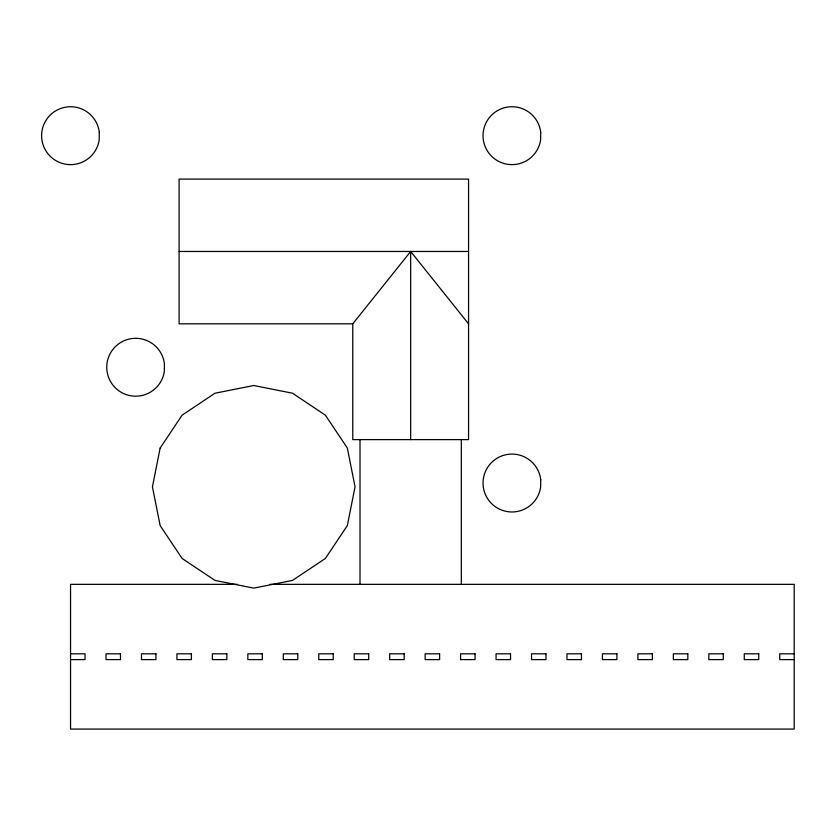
<?xml version="1.0" encoding="UTF-8"?>
<svg xmlns="http://www.w3.org/2000/svg" width="836" height="836" viewBox="0 0 836 836"><rect width="100%" height="100%" fill="white"/><g stroke="black" fill="none" stroke-linecap="round" stroke-linejoin="round"><path stroke-width="1.25" d="M352.771 323.825L179.103 323.825L179.103 179.103L468.557 179.103L468.557 439.611L352.771 439.611L352.771 323.825L410.664 251.469L468.557 323.825M179.103 251.469L468.557 251.469M237.445 584.343L70.548 584.343L70.548 729.076L794.2 729.076L794.2 584.343L270.049 584.343M70.548 653.815L85.021 653.815L85.021 659.604L70.548 659.604M794.2 653.815L779.727 653.815L779.727 659.604L794.2 659.604M461.326 439.611L461.326 584.343M410.664 251.469L410.664 439.611M360.013 439.611L360.013 584.343M99.306 132.349L99.191 139.905A28.946 28.946 0 0 1 54.622 159.854A28.946 28.946 0 0 1 55.375 111.031A28.946 28.946 0 0 1 99.306 132.349M164.431 363.911L164.316 371.466A28.946 28.946 0 0 1 119.757 391.415A28.946 28.946 0 0 1 120.509 342.603A28.946 28.946 0 0 1 164.431 363.911M540.735 132.349L540.61 139.905A28.946 28.946 0 0 1 496.051 159.854A28.946 28.946 0 0 1 496.803 111.031A28.946 28.946 0 0 1 540.735 132.349M540.735 479.697L540.61 487.252A28.946 28.946 0 0 1 496.051 507.201A28.946 28.946 0 0 1 496.803 458.379A28.946 28.946 0 0 1 540.735 479.697M160.146 448.054L152.434 486.824L160.146 525.593L182.102 558.458L214.977 580.414L253.747 588.126L292.516 580.414L325.382 558.458L347.337 525.593L355.049 486.824L347.337 448.054L325.382 415.178L292.516 393.223L253.747 385.511L214.977 393.223L182.102 415.178L160.146 448.054M120.488 653.815L106.015 653.815L106.015 659.604L120.488 659.604L120.488 653.815M155.945 653.815L141.472 653.815L141.472 659.604L155.945 659.604L155.945 653.815M191.402 653.815L176.929 653.815L176.929 659.604L191.402 659.604L191.402 653.815M226.859 653.815L212.386 653.815L212.386 659.604L226.859 659.604L226.859 653.815M262.316 653.815L247.843 653.815L247.843 659.604L262.316 659.604L262.316 653.815M297.783 653.815L283.31 653.815L283.31 659.604L297.783 659.604L297.783 653.815M333.24 653.815L318.767 653.815L318.767 659.604L333.24 659.604L333.24 653.815M368.697 653.815L354.224 653.815L354.224 659.604L368.697 659.604L368.697 653.815M404.154 653.815L389.68 653.815L389.68 659.604L404.154 659.604L404.154 653.815M439.611 653.815L425.137 653.815L425.137 659.604L439.611 659.604L439.611 653.815M475.067 653.815L460.594 653.815L460.594 659.604L475.067 659.604L475.067 653.815M510.535 653.815L496.061 653.815L496.061 659.604L510.535 659.604L510.535 653.815M545.992 653.815L531.518 653.815L531.518 659.604L545.992 659.604L545.992 653.815M581.448 653.815L566.975 653.815L566.975 659.604L581.448 659.604L581.448 653.815M616.905 653.815L602.432 653.815L602.432 659.604L616.905 659.604L616.905 653.815M652.362 653.815L637.889 653.815L637.889 659.604L652.362 659.604L652.362 653.815M687.819 653.815L673.346 653.815L673.346 659.604L687.819 659.604L687.819 653.815M723.286 653.815L708.813 653.815L708.813 659.604L723.286 659.604L723.286 653.815M758.743 653.815L744.27 653.815L744.27 659.604L758.743 659.604L758.743 653.815"/></g></svg>
